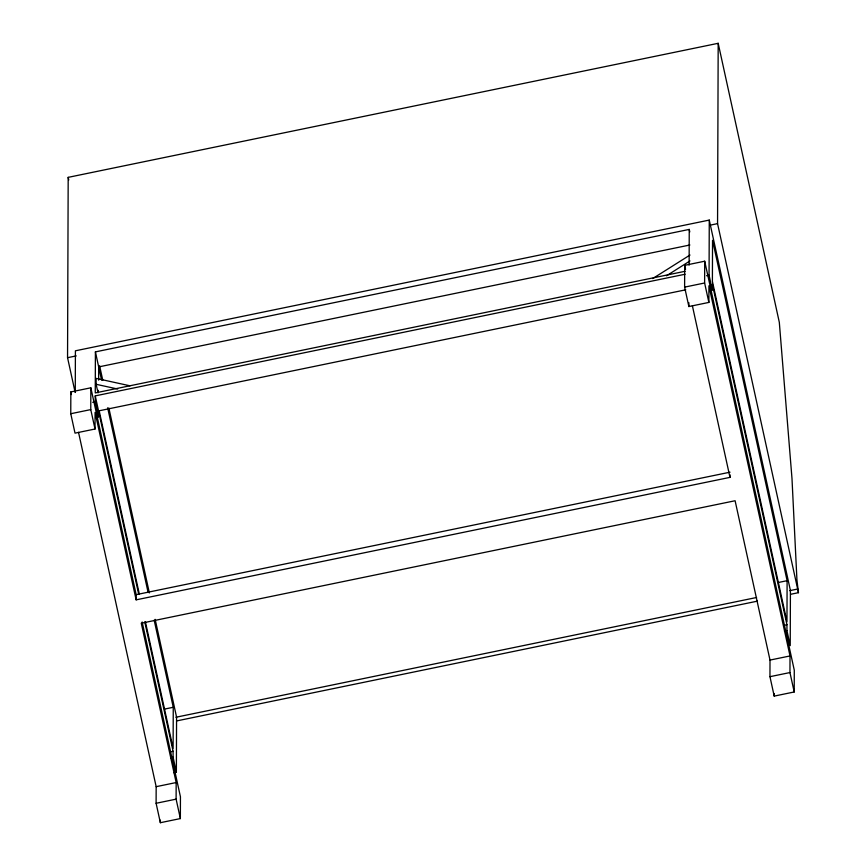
<?xml version="1.0" encoding="UTF-8"?>
<svg xmlns="http://www.w3.org/2000/svg" width="866" height="866" viewBox="0 0 866 866"><rect width="100%" height="100%" fill="white"/><g stroke="black" fill="none" stroke-linecap="round" stroke-linejoin="round"><path stroke-width="1.3" d="M75.061 391.984L67.548 357.69L68.187 177.357L718.185 43.3L779.313 322.325L791.989 478.508L796.958 580.252L798.452 592.68L790.506 594.314M136.146 599.846L95.087 412.411L95.022 429.016L75.017 433.141L70.763 413.721L70.839 391.93L90.843 387.806L136.157 594.661L136.146 599.846L729.984 477.372L729.995 474.785M75.266 392.482L75.407 350.806L709.265 220.083L790.42 590.525L790.225 645.635L786.934 630.6L786.956 624.689L712.393 284.319L712.372 290.229L709.07 275.204L709.265 220.083M95.022 429.016L90.768 409.596L90.843 387.806M96.018 417.347L98.518 416.827L95.228 401.792L95.249 395.881L685.125 274.23M689.791 231.915L689.239 229.414L95.401 351.888L95.26 392.926L685.136 271.274M97.966 392.655L96.137 384.298L96.148 378.388L130.062 385.825M98.226 392.666L98.237 390.306M98.518 416.827L98.54 410.917L685.764 289.807M98.648 380.152L98.692 366.913L689.888 244.991M142.143 621.972L180.442 796.785L180.366 818.576L160.362 822.7L156.107 803.28L156.161 786.674L78.535 432.35M160.362 822.7L160.362 820.134M173.871 772.743L176.372 772.234L173.081 757.198L173.103 751.287L144.784 621.994M154.18 620.218L173.254 707.284L173.113 748.332L145.369 621.68M180.366 818.576L176.112 799.156L176.166 782.55L141.266 623.217L735.104 500.743L770.004 660.076L769.95 676.682L774.204 696.102L794.209 691.977L794.284 670.187L704.697 261.207L684.692 265.342L684.616 287.122L688.871 306.542L708.875 302.418L708.929 285.812L790.019 655.952L789.954 672.557L794.209 691.977M176.372 772.234L176.567 717.113L155.155 619.352M688.871 306.542L688.881 302.71M689.12 265.158L689.239 229.414M708.875 302.418L704.621 282.998L704.697 261.207M798.452 592.68L717.557 223.634L718.185 43.3M774.204 696.102L774.215 693.536M787.107 580.685L786.967 621.734L712.393 281.363L712.545 240.315L787.107 580.685L778.35 582.493M652.683 278.571L689.996 255.037M666.495 275.767L689.975 260.947M67.548 357.69L76.219 355.904M709.622 225.268L717.557 223.634M92.727 402.311L95.228 401.792M706.569 275.713L709.07 275.204M70.763 413.721L90.768 409.596M684.616 287.122L704.621 282.998M136.157 594.661L730.006 472.187M164.508 709.092L173.254 707.284M175.852 717.264L756.592 597.497M789.662 590.677L797.608 589.042M176.696 720.913L757.436 601.145M170.602 751.807L173.103 751.287M784.455 625.209L786.956 624.689M170.58 757.718L173.081 757.198M784.434 631.119L786.934 630.6M156.161 786.674L176.166 782.55M770.004 660.076L790.019 655.952M156.107 803.28L176.112 799.156M769.95 676.682L789.954 672.557M96.137 384.298L117.689 389.029M684.692 265.342L685.558 269.294M692.389 305.785L729.984 477.372M68.187 177.357L68.76 179.987M99.579 365.679L102.762 380.206M108.845 407.951L149.363 592.929M95.401 351.888L101.582 380.109M107.655 407.81L148.118 592.506M99.125 410.592L139.296 593.979M95.249 395.881L138.712 594.293M70.839 391.93L71.413 394.571"/></g></svg>
